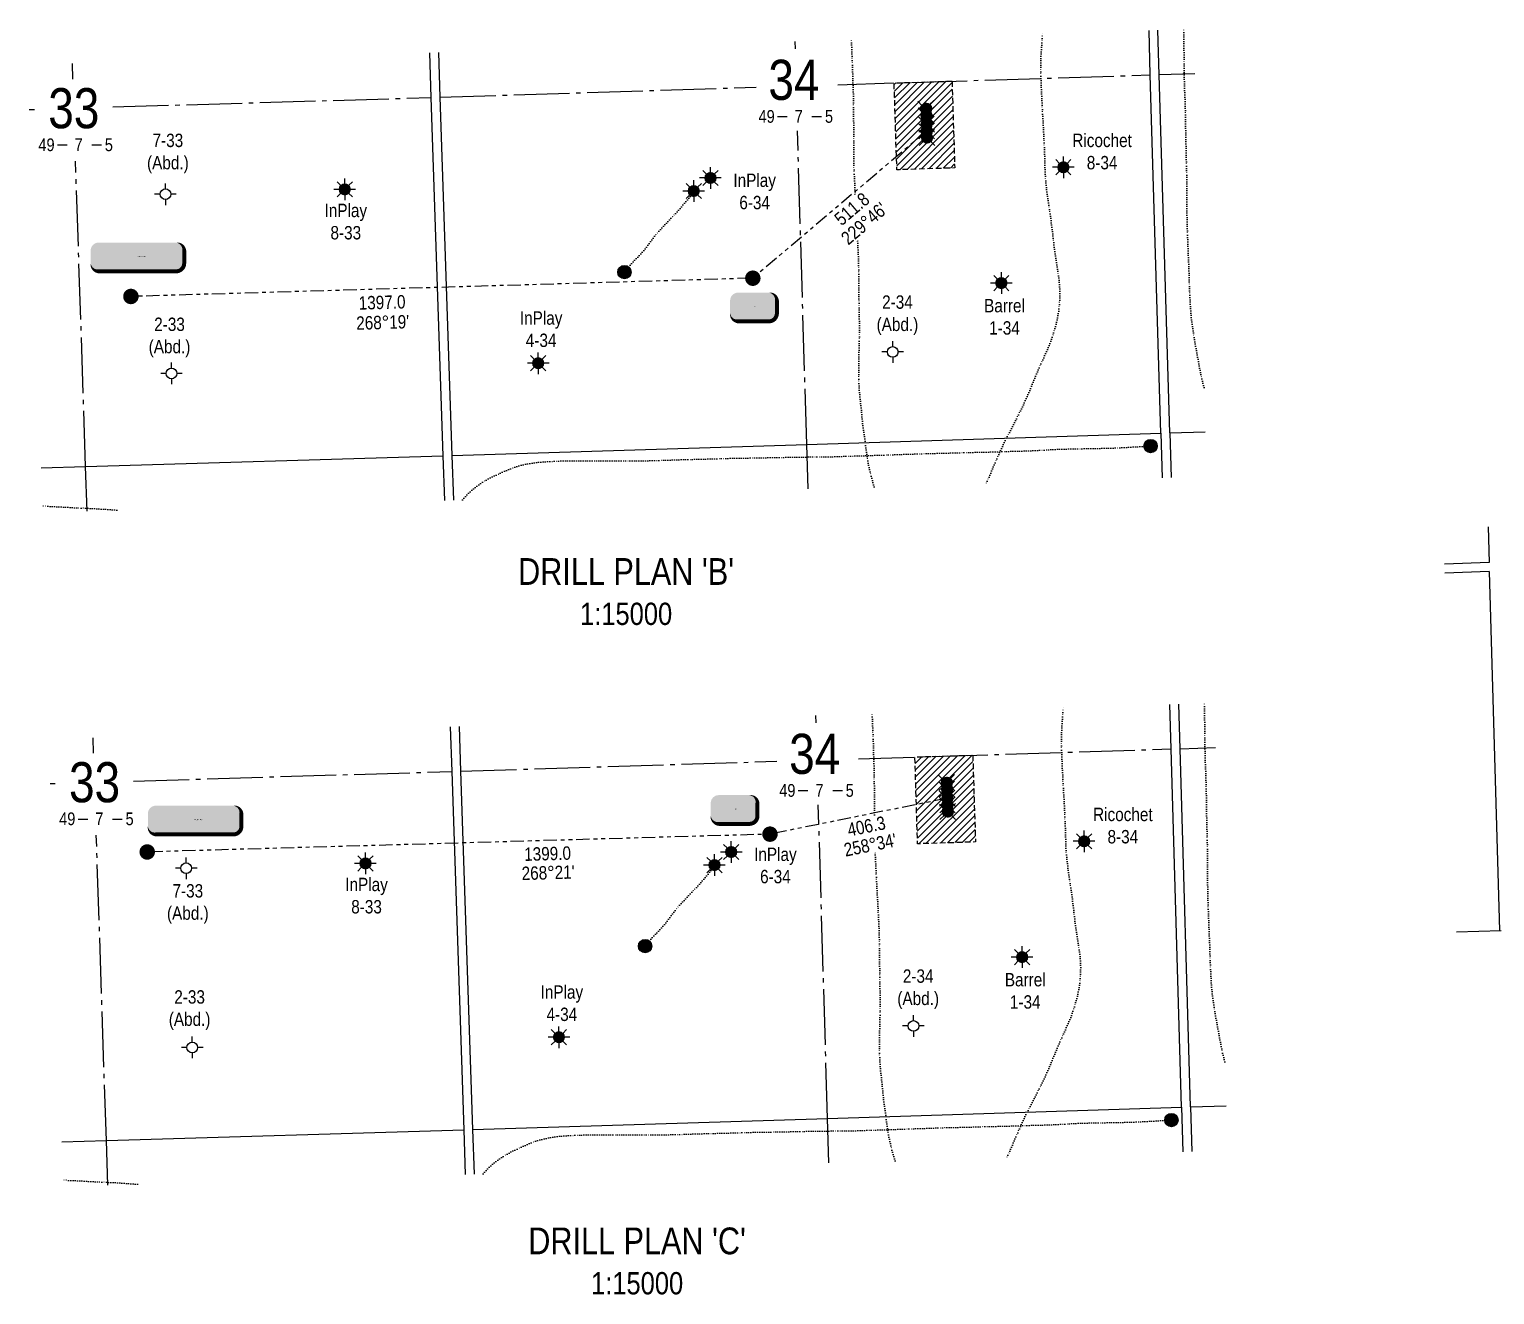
# Model space of a CAD drawing. Extents: x 628514 to 641832, y 5899000 to 5905480.
# Drawn here: x 635014 to 638303, y 5899029 to 5901869 of the extents above; entities that cross this region are included whole.
import ezdxf
from ezdxf.enums import TextEntityAlignment as Align

# ---------------------------------------------------------------- set-up
doc = ezdxf.new("R2018")
doc.units = 0
doc.header["$LTSCALE"] = 5
for name, pattern in [('foc-ACCESSROAD', [3.75, 2.5, -1.25]), ('foc-DOT', [1, 0.2, -0.8]), ('foc-DRILLPATH', [14.75, 6, -1.75, 1.75, -1.75, 1.75, -1.75]), ('foc-QUARTERLINE', [33, 25, -3, 2, -3])]:
    doc.linetypes.add(name, pattern=pattern)
for name, color, linetype in [('10', 1, 'Continuous'), ('9', 3, 'Continuous'), ('ABADATA-DRILL', 8, 'foc-DOT'), ('ABADATA-DRILL-T', 8, 'Continuous'), ('C-WS', 13, 'foc-ACCESSROAD'), ('CG-NOTES', 7, 'Continuous'), ('DETAIL-T', 7, 'Continuous'), ('L-BD', 7, 'Continuous'), ('L-MON', 1, 'Continuous'), ('L-SEC', 7, 'Continuous'), ('L-SECLBL', 7, 'Continuous'), ('L-SECQ', 8, 'foc-QUARTERLINE'), ('P-PDRILLPATH', 12, 'foc-DRILLPATH'), ('P-PROPOSED-EXISTING-H', 59, 'Continuous')]:
    doc.layers.add(name, color=color, linetype=linetype)
doc.layers.add('AS-GENERAL', color=48, linetype='Continuous', lineweight=18)
doc.styles.add('80CG', font='ARIALN.TTF', dxfattribs={"height": 10})
doc.styles.add('80L', font='ARIALN.TTF', dxfattribs={"height": 10})
doc.styles.add('SIMPLEX', font='ARIALN.TTF')
doc.styles.get("Standard").update_dxf_attribs({"font": 'ARIALN.TTF'})

# ---------------------------------------------------------------- blocks, each defined once
blk = doc.blocks.new('L-SECLBL')
at = {"layer": '9', "color": 7}
for p, q in [((-5.1, -27.8), (-12.3, -27.8)), ((20.7, -27.8), (13.5, -27.8))]:
    blk.add_line(p, q, dxfattribs=at)
at = {"layer": '10', "color": 2, "style": 'SIMPLEX'}
blk.add_attdef('SEC', text='', height=30, dxfattribs=at).set_placement((0, 0), align=Align.MIDDLE)
at = {"layer": '10', "color": 5, "style": '80L'}
blk.add_attdef('TWP', text='', height=9.5, dxfattribs=at).set_placement((-14.4, -27.4), align=Align.MIDDLE_RIGHT)
blk.add_attdef('RGE', text='', height=9.5, dxfattribs=at).set_placement((3.6, -27.4), align=Align.MIDDLE_CENTER)
blk.add_attdef('MER', text='', height=9.5, dxfattribs=at).set_placement((23.2, -27.4), align=Align.MIDDLE_LEFT)
blk = doc.blocks.new('BH-Existing')
at = {"layer": 'ABADATA-DRILL-T'}
h = blk.add_hatch(color=256, dxfattribs=at)
h.dxf.hatch_style = 1
edge = h.paths.add_edge_path()
edge.add_arc((0, 0), 0.5, 0, 360)
blk.add_circle((0, 0), 0.5, dxfattribs=at)
blk = doc.blocks.new('GABD')
for p, q in [((-0.81, 0), (-1.62, 0)), ((0, 0.81), (0, 1.62)), ((1.62, 0), (0.81, 0)), ((0, -0.81), (0, -1.62))]:
    blk.add_line(p, q)
blk.add_circle((0, 0), 0.8)
blk = doc.blocks.new('GAS')
h = blk.add_hatch(color=255)
h.dxf.hatch_style = 1
edge = h.paths.add_edge_path()
edge.add_arc((0, 0), 0.9, 0, 360)
for p, q in [((-0.81, 0), (-1.62, 0)), ((-0.57, 0.57), (-1.14, 1.14)), ((0, 0.81), (0, 1.62)), ((0.57, 0.57), (1.14, 1.14)), ((1.62, 0), (0.81, 0)), ((-0.57, -0.57), (-1.14, -1.14)), ((0, -0.81), (0, -1.62)), ((1.14, -1.14), (0.57, -0.57))]:
    blk.add_line(p, q)
blk.add_circle((0, 0), 0.8)
blk = doc.blocks.new('plbh')
at = {"layer": 'L-MON'}
h = blk.add_hatch(color=255, dxfattribs=at)
h.dxf.hatch_style = 1
edge = h.paths.add_edge_path()
edge.add_arc((0, 0), 1.16, 0, 360)
h = blk.add_hatch(color=256, dxfattribs=at)
h.dxf.hatch_style = 1
h.paths.add_polyline_path([(-0.96, 0, 1), (0.96, 0, 1)])
h.paths.add_polyline_path([(0.91, 0, -1), (-0.91, 0, -1)], flags=16)
h.paths.add_polyline_path([(0.45, 0, -1), (-0.45, 0, -1)], flags=0)
h = blk.add_hatch(color=256, dxfattribs=at)
h.dxf.hatch_style = 1
h.paths.add_polyline_path([(-0.45, 0, 1), (0.45, 0, 1)])
h.paths.add_polyline_path([(0.4, 0, -1), (-0.4, 0, -1)], flags=16)
at = {"layer": 'L-MON', "color": 240}
for radius in [0.96, 0.91, 0.45, 0.4]:
    blk.add_circle((0, 0), radius, dxfattribs=at)
blk = doc.blocks.new('WC')
at = {"layer": 'L-MON'}
h = blk.add_hatch(color=255, dxfattribs=at)
h.dxf.hatch_style = 1
edge = h.paths.add_edge_path()
edge.add_arc((0, 0), 0.9, 0, 360)
at = {"layer": 'L-MON', "color": 240, "flags": 128}
for points in [[(-0.62, 0.5), (-1.23, 1.12)], [(0.52, 0.61), (1.13, 1.21)], [(-1.18, -1.18), (-0.56, -0.57)], [(1.16, -1.18), (0.56, -0.57)]]:
    blk.add_lwpolyline(points, dxfattribs=at)
at = {"layer": 'L-MON', "color": 240}
for radius in [0.8, 0.373]:
    blk.add_circle((0, 0), radius, dxfattribs=at)
blk = doc.blocks.new('*U69')
h = blk.add_hatch(color=255)
edge = h.paths.add_edge_path()
edge.add_line((-11.5, -11.5), (11.5, -11.5))
edge.add_arc((11.5, -5.5), 6, 270, 360)
edge.add_line((17.5, -5.5), (17.5, 4))
edge.add_arc((11.5, 4), 6, 0, 90)
edge.add_line((11.5, 10), (-11.5, 10))
edge.add_arc((-11.5, 4), 6, 90, 180)
edge.add_line((-17.5, 4), (-17.5, -5.5))
edge.add_arc((-11.5, -5.5), 6, 180, 270)
at = {"color": 14, "flags": 128}
blk.add_lwpolyline([(-11.5, -11.5, 3, 3, 0), (11.5, -11.5, 3, 3, 0.414214), (17.5, -5.5, 3, 3, 0), (17.5, 4, 3, 0, 0.414214), (11.5, 10, 0, 0, 0), (-11.5, 10, 0, 0, 0.414214), (-17.5, 4, 0, 0, 0), (-17.5, -5.5, 0, 3, 0.414214)], format="xyseb", close=True, dxfattribs=at)
at = {"color": 14, "lineweight": 30, "flags": 104}
blk.add_attdef('ENTER_TEXT', text='', height=10, dxfattribs=at).set_placement((0, 0), align=Align.MIDDLE_CENTER)
blk = doc.blocks.new('*U70')
h = blk.add_hatch(color=255)
edge = h.paths.add_edge_path()
edge.add_line((-29, -11.5), (29, -11.5))
edge.add_arc((29, -5.5), 6, 270, 360)
edge.add_line((35, -5.5), (35, 4))
edge.add_arc((29, 4), 6, 0, 90)
edge.add_line((29, 10), (-29, 10))
edge.add_arc((-29, 4), 6, 90, 180)
edge.add_line((-35, 4), (-35, -5.5))
edge.add_arc((-29, -5.5), 6, 180, 270)
at = {"color": 14, "flags": 128}
blk.add_lwpolyline([(-29, -11.5, 3, 3, 0), (29, -11.5, 3, 3, 0.414214), (35, -5.5, 3, 3, 0), (35, 4, 3, 0, 0.414214), (29, 10, 0, 0, 0), (-29, 10, 0, 0, 0.414214), (-35, 4, 0, 0, 0), (-35, -5.5, 0, 3, 0.414214)], format="xyseb", close=True, dxfattribs=at)
at = {"color": 14, "lineweight": 30, "flags": 104}
blk.add_attdef('ENTER_TEXT', text='', height=10, dxfattribs=at).set_placement((0, 0), align=Align.MIDDLE_CENTER)

msp = doc.modelspace()

# ---------------------------------------------------------------- hatches: boundary and pattern name
at = {"layer": 'P-PROPOSED-EXISTING-H', "true_color": 0xffeebd}
h = msp.add_hatch(dxfattribs=at)
h.set_pattern_fill('ANSI31', color=254, scale=3.498987, style=0)
h.set_pattern_definition([(45, (-21928.25, 2083.082), (-7.855450002, 7.855450002), [])])
h.paths.add_polyline_path([(637084.729, 5901752.799), (637090.828, 5901557.951), (636960.93, 5901553.884), (636954.83, 5901748.732)])
h = msp.add_hatch(dxfattribs=at)
h.set_pattern_fill('ANSI31', color=254, scale=3.498987, style=0)
h.set_pattern_definition([(45, (-21862.576, 4380.093), (-7.855450002, 7.855450002), [])])
h.paths.add_polyline_path([(637131.297, 5900240.085), (637137.397, 5900045.237), (637007.498, 5900041.17), (637001.399, 5900236.018)])

# ---------------------------------------------------------------- linework, layer by layer
at = {"layer": 'ABADATA-DRILL', "flags": 128}
for points in [[(637161.901, 5900850.291), (637162.27, 5900851.209), (637165.821, 5900859.535), (637169.452, 5900867.873), (637172.941, 5900876.277), (637176.429, 5900884.681), (637180.211, 5900893.344), (637183.912, 5900901.665), (637187.791, 5900910.4), (637191.423, 5900918.729), (637195.093, 5900927.068), (637198.866, 5900935.34), (637202.762, 5900943.486), (637206.863, 5900951.498), (637211.264, 5900959.819), (637215.397, 5900967.751), (637219.571, 5900976.005), (637223.622, 5900983.965), (637227.844, 5900992.301), (637231.856, 5901000.25), (637236.134, 5901008.677), (637240.16, 5901016.867), (637244.34, 5901025.571), (637248.25, 5901033.937), (637252.089, 5901042.352), (637255.845, 5901050.854), (637257.83, 5901055.563), (637264.682, 5901072.198), (637267.983, 5901080.196), (637271.555, 5901088.833), (637275.218, 5901097.422), (637278.981, 5901106.055), (637282.695, 5901114.625), (637286.48, 5901123.148), (637290.334, 5901131.733), (637294.209, 5901140.268), (637298.034, 5901148.802), (637301.758, 5901157.394), (637305.319, 5901166.06), (637308.577, 5901174.848), (637311.562, 5901183.718), (637314.355, 5901192.672), (637316.927, 5901201.65), (637319.229, 5901210.6), (637321.355, 5901220.126), (637322.994, 5901228.836), (637324.397, 5901238.101), (637325.483, 5901247.256), (637326.326, 5901256.534), (637326.864, 5901265.603), (637327.024, 5901274.982), (637326.773, 5901284.359), (637326.183, 5901293.705), (637325.323, 5901303.035), (637324.214, 5901312.336), (637322.986, 5901321.615), (637321.637, 5901330.89), (637320.131, 5901340.09), (637318.564, 5901349.329), (637317.086, 5901358.58), (637315.747, 5901367.855), (637314.549, 5901377.154), (637313.489, 5901386.468), (637312.46, 5901395.772), (637311.422, 5901405.046), (637310.363, 5901414.359), (637309.182, 5901423.699), (637307.934, 5901432.977), (637306.715, 5901442.265), (637305.507, 5901451.554), (637304.208, 5901460.841), (637302.82, 5901470.095), (637301.373, 5901479.347), (637299.945, 5901488.589), (637298.651, 5901497.736), (637297.47, 5901507.105), (637296.389, 5901516.468), (637295.409, 5901525.784), (637294.636, 5901534.885), (637294.009, 5901544.121), (637293.589, 5901553.473), (637293.4, 5901560.73), (637293.369, 5901562.83), (637293.159, 5901572.518), (637292.869, 5901581.854), (637292.519, 5901591.218), (637292.148, 5901600.581), (637291.741, 5901609.843), (637291.351, 5901619.196), (637290.93, 5901628.567), (637290.45, 5901637.927), (637289.93, 5901647.616), (637289.433, 5901656.846), (637288.889, 5901666.334), (637288.379, 5901675.683), (637287.838, 5901685.042), (637287.29, 5901694.67), (637286.84, 5901704.011), (637286.39, 5901713.352), (637285.861, 5901723), (637285.392, 5901732.311), (637285.013, 5901741.644), (637284.703, 5901750.979), (637284.373, 5901760.333), (637284.064, 5901769.658), (637283.867, 5901779.246), (637283.85, 5901788.84), (637284.051, 5901798.159), (637284.361, 5901807.492), (637284.842, 5901816.82), (637285.473, 5901826.142), (637286.114, 5901835.495), (637286.755, 5901844.817), (637287.447, 5901854.111), (637287.841, 5901859.214)], [(637650.431, 5901064.932), (637648.812, 5901071.111), (637644.369, 5901089.72), (637640.543, 5901108.446), (637637.236, 5901127.208), (637633.875, 5901145.768), (637630.287, 5901164.562), (637627.145, 5901183.168), (637624.437, 5901201.968), (637622.058, 5901220.827), (637620.321, 5901239.624), (637619.232, 5901258.81), (637618.343, 5901278.043), (637617.544, 5901297.247), (637617.023, 5901316.551), (637616.36, 5901335.569), (637615.381, 5901354.779), (637614.614, 5901373.905), (637613.911, 5901393.613), (637613.123, 5901412.438), (637612.602, 5901431.741), (637612.16, 5901451.076), (637611.847, 5901470.425), (637611.803, 5901489.822), (637611.863, 5901509.092), (637611.801, 5901528.428), (637611.489, 5901547.757), (637610.977, 5901567.061), (637610.461, 5901586.194), (637610.034, 5901605.349), (637609.562, 5901624.684), (637609.23, 5901644.002), (637609.069, 5901663.286), (637608.718, 5901682.574), (637608.137, 5901701.855), (637607.402, 5901720.962), (637606.653, 5901740.178), (637606.172, 5901759.442), (637605.876, 5901778.582), (637605.719, 5901797.725), (637605.512, 5901816.897), (637605.224, 5901836.087), (637605.163, 5901855.373), (637605.173, 5901869.114)], [(636910.275, 5900842.36), (636908.35, 5900848.337), (636906.079, 5900855.985), (636903.957, 5900863.977), (636902.038, 5900871.884), (636900.059, 5900880.121), (636898.143, 5900888.289), (636896.321, 5900896.98), (636894.748, 5900905.718), (636893.412, 5900914.223), (636892.263, 5900922.844), (636891.19, 5900931.576), (636890.034, 5900940.777), (636888.838, 5900949.626), (636887.468, 5900958.96), (636886.045, 5900968.413), (636884.8, 5900977.561), (636883.767, 5900987.015), (636882.969, 5900996.276), (636881.925, 5901007.84), (636880.067, 5901025.744), (636879.215, 5901033.433), (636878.138, 5901042.996), (636877.209, 5901052.293), (636876.48, 5901061.616), (636875.95, 5901070.944), (636875.62, 5901080.299), (636875.44, 5901089.657), (636875.383, 5901099.27), (636875.433, 5901108.955), (636875.529, 5901118.442), (636875.619, 5901127.789), (636875.776, 5901137.617), (636875.996, 5901147.307), (636876.269, 5901156.549), (636876.549, 5901165.911), (636876.844, 5901175.114), (636877.065, 5901184.414), (636877.075, 5901193.778), (636876.974, 5901203.149), (636876.834, 5901212.519), (636876.643, 5901221.887), (636876.433, 5901231.255), (636876.262, 5901240.624), (636876.132, 5901249.994), (636876.021, 5901259.365), (636875.891, 5901268.725), (636875.771, 5901278.075), (636875.67, 5901287.446), (636875.61, 5901296.819), (636875.589, 5901306.182), (636875.558, 5901315.565), (636875.478, 5901324.947), (636875.297, 5901334.305), (636875.037, 5901343.672), (636874.736, 5901353.047), (636874.365, 5901362.42), (636873.975, 5901371.773), (636873.526, 5901381.094), (636873.095, 5901390.465), (636872.618, 5901399.715), (636872.066, 5901409.123), (636871.576, 5901418.473), (636871.116, 5901427.823), (636870.625, 5901437.183), (636870.076, 5901446.841), (636869.556, 5901456.2), (636869.086, 5901465.541), (636868.646, 5901474.892), (636868.236, 5901484.254), (636867.795, 5901493.625), (636867.295, 5901502.975), (636866.784, 5901512.334), (636866.354, 5901521.705), (636865.943, 5901531.067), (636865.467, 5901540.297), (636864.964, 5901549.727), (636864.612, 5901559.151), (636864.511, 5901568.531), (636864.476, 5901577.714), (636864.387, 5901587.046), (636864.306, 5901596.417), (636864.228, 5901605.699), (636864.137, 5901615.07), (636864.057, 5901624.432), (636864.026, 5901633.815), (636864.016, 5901643.188), (636863.999, 5901652.432), (636863.99, 5901661.745), (636863.93, 5901671.448), (636863.84, 5901680.789), (636863.776, 5901687.17), (636863.75, 5901690.16), (636863.669, 5901699.542), (636863.626, 5901708.644), (636863.516, 5901718.005), (636863.218, 5901727.61), (636862.877, 5901736.985), (636862.514, 5901746.798), (636862.195, 5901756.113), (636861.937, 5901765.719), (636861.693, 5901775.566), (636861.399, 5901785.402), (636861.039, 5901794.746), (636860.65, 5901804.408), (636860.22, 5901813.75), (636859.802, 5901823.042), (636859.431, 5901832.415), (636858.978, 5901842.216), (636858.792, 5901845.829)], [(636505.235, 5901506.323), (636505.235, 5901506.323), (636505.225, 5901506.323), (636505.165, 5901506.301), (636504.988, 5901506.186), (636504.882, 5901506.063), (636504.539, 5901505.463), (636504.005, 5901504.547), (636503.224, 5901503.184), (636502.205, 5901501.394), (636500.916, 5901499.246), (636499.276, 5901496.798), (636497.255, 5901494.019), (636494.892, 5901490.979), (636492.144, 5901487.729), (636489.101, 5901484.3), (636486, 5901480.819), (636482.851, 5901477.257), (636479.628, 5901473.493), (636476.368, 5901469.618), (636473.068, 5901465.771), (636469.723, 5901462.064), (636466.513, 5901458.54), (636463.498, 5901455.192), (636460.451, 5901451.923), (636457.234, 5901448.629), (636453.958, 5901445.333), (636450.772, 5901442.01), (636447.606, 5901438.688), (636444.432, 5901435.305), (636441.318, 5901431.934), (636438.243, 5901428.574), (636435.11, 5901425.153), (636432.007, 5901421.742), (636428.953, 5901418.373), (636425.907, 5901415.054), (636422.893, 5901411.686), (636419.932, 5901408.199), (636417.012, 5901404.674), (636414.182, 5901401.141), (636411.523, 5901397.593), (636408.709, 5901393.89), (636405.729, 5901390.023), (636403.077, 5901386.235), (636400.416, 5901382.377), (636397.479, 5901378.421), (636394.321, 5901374.488), (636390.951, 5901370.61), (636387.399, 5901366.796), (636383.913, 5901363.154), (636380.699, 5901359.751), (636377.71, 5901356.533), (636374.642, 5901353.294), (636371.525, 5901350.013), (636366.954, 5901345.119), (636359.753, 5901337.079), (636357.942, 5901334.976), (636351.178, 5901326.678), (636349.345, 5901324.324)], [(635985.728, 5900813.222), (635989.788, 5900818.033), (635995.407, 5900824.097), (636001.333, 5900829.889), (636007.626, 5900835.452), (636014.176, 5900840.801), (636020.963, 5900845.898), (636027.998, 5900850.692), (636035.282, 5900855.192), (636042.843, 5900859.441), (636050.522, 5900863.452), (636058.426, 5900867.26), (636066.393, 5900870.96), (636074.342, 5900874.61), (636082.352, 5900878.211), (636090.703, 5900881.761), (636099.046, 5900884.932), (636107.569, 5900887.757), (636116.27, 5900890.277), (636125.44, 5900892.511), (636134.719, 5900894.398), (636143.859, 5900895.93), (636153.068, 5900897.145), (636170.431, 5900898.683), (636177.904, 5900899.047), (636187.217, 5900899.414), (636196.808, 5900899.889), (636206.5, 5900900.287), (636215.828, 5900900.485), (636225.149, 5900900.592), (636234.75, 5900900.707), (636244.35, 5900900.822), (636253.692, 5900900.91), (636263.405, 5900900.918), (636272.77, 5900900.897), (636282.145, 5900900.865), (636291.51, 5900900.823), (636300.866, 5900900.752), (636310.233, 5900900.63), (636319.59, 5900900.508), (636328.685, 5900900.469), (636338.057, 5900900.547), (636347.569, 5900900.61), (636356.892, 5900900.647), (636366.264, 5900900.686), (636375.638, 5900900.694), (636385.02, 5900900.743), (636394.331, 5900900.86), (636403.699, 5900901.049), (636413.077, 5900901.267), (636422.454, 5900901.506), (636431.829, 5900901.815), (636441.073, 5900902.16), (636450.318, 5900902.475), (636459.683, 5900902.774), (636469.058, 5900903.082), (636478.433, 5900903.371), (636487.811, 5900903.6), (636497.068, 5900903.815), (636506.435, 5900904.064), (636515.793, 5900904.282), (636525.17, 5900904.511), (636534.397, 5900904.735), (636543.784, 5900904.994), (636553.12, 5900905.272), (636562.495, 5900905.561), (636571.86, 5900905.869), (636581.236, 5900906.168), (636590.603, 5900906.407), (636599.961, 5900906.585), (636609.061, 5900906.736), (636618.33, 5900906.901), (636627.76, 5900907.032), (636637.14, 5900907.161), (636646.469, 5900907.348), (636655.617, 5900907.54), (636664.856, 5900907.715), (636674.225, 5900907.874), (636683.494, 5900908.039), (636692.822, 5900908.227), (636702.191, 5900908.425), (636711.569, 5900908.614), (636720.948, 5900908.793), (636730.328, 5900908.912), (636739.7, 5900908.99), (636749.07, 5900909.109), (636758.43, 5900909.257), (636767.771, 5900909.355), (636777.143, 5900909.423), (636786.833, 5900909.551), (636796.164, 5900909.659), (636805.535, 5900909.757), (636814.915, 5900909.896), (636824.372, 5900910.127), (636833.746, 5900910.476), (636843.119, 5900910.855), (636852.504, 5900911.164), (636861.88, 5900911.433), (636871.247, 5900911.681), (636880.564, 5900911.918), (636890.268, 5900912.246), (636899.641, 5900912.645), (636909.005, 5900912.964), (636918.362, 5900913.222), (636927.727, 5900913.54), (636937.34, 5900913.906), (636947.054, 5900914.274), (636956.377, 5900914.632), (636965.722, 5900914.96), (636975.007, 5900915.256), (636984.362, 5900915.544), (636993.697, 5900915.862), (637003.05, 5900916.23), (637012.385, 5900916.558), (637022.071, 5900916.835), (637031.398, 5900917.073), (637041.056, 5900917.29), (637050.773, 5900917.538), (637060.119, 5900917.806), (637069.776, 5900918.043), (637079.164, 5900918.242), (637088.5, 5900918.5), (637097.846, 5900918.798), (637107.482, 5900919.074), (637116.82, 5900919.281), (637126.467, 5900919.498), (637135.794, 5900919.745), (637145.512, 5900919.944), (637154.871, 5900920.132), (637164.237, 5900920.391), (637173.573, 5900920.688), (637182.988, 5900920.998), (637192.333, 5900921.296), (637201.898, 5900921.61), (637211.243, 5900921.908), (637220.579, 5900922.186), (637229.957, 5900922.395), (637239.633, 5900922.662), (637249.238, 5900922.988), (637258.941, 5900923.356), (637268.253, 5900923.783), (637277.933, 5900924.251), (637287.284, 5900924.729), (637296.921, 5900925.305), (637304.83, 5900925.812), (637306.238, 5900925.902), (637315.538, 5900926.359), (637325.133, 5900926.684), (637334.458, 5900926.991), (637343.793, 5900927.289), (637353.161, 5900927.518), (637362.51, 5900927.675), (637371.82, 5900927.822), (637381.159, 5900927.98), (637390.749, 5900928.135), (637400.098, 5900928.303), (637409.446, 5900928.501), (637418.774, 5900928.708), (637428.471, 5900928.936), (637438.177, 5900929.205), (637447.533, 5900929.503), (637456.897, 5900929.841), (637466.227, 5900930.319), (637475.554, 5900930.886), (637485.273, 5900931.435), (637494.592, 5900931.942), (637503.931, 5900932.45), (637513.251, 5900932.957), (637530.621, 5900933.905)], [(635209.842, 5900790.026), (635200.455, 5900790.706), (635190.991, 5900791.395), (635181.538, 5900792.075), (635172.104, 5900792.764), (635162.662, 5900793.394), (635153.215, 5900793.854), (635143.754, 5900794.103), (635134.305, 5900794.302), (635124.859, 5900794.701), (635115.467, 5900795.332), (635106.055, 5900795.983), (635096.623, 5900796.593), (635087.154, 5900797.142), (635077.736, 5900797.622), (635068.279, 5900798.081), (635058.834, 5900798.481), (635049.401, 5900798.791), (635042.885, 5900799.009)], [(637208.47, 5899337.577), (637208.839, 5899338.495), (637212.39, 5899346.821), (637216.02, 5899355.159), (637219.509, 5899363.563), (637222.998, 5899371.968), (637226.779, 5899380.63), (637230.481, 5899388.951), (637234.36, 5899397.686), (637237.991, 5899406.015), (637241.662, 5899414.354), (637245.435, 5899422.626), (637249.331, 5899430.772), (637253.432, 5899438.784), (637257.833, 5899447.105), (637261.966, 5899455.037), (637266.139, 5899463.291), (637270.191, 5899471.251), (637274.412, 5899479.587), (637278.425, 5899487.536), (637282.703, 5899495.963), (637286.728, 5899504.153), (637290.909, 5899512.857), (637294.819, 5899521.223), (637298.657, 5899529.638), (637302.413, 5899538.14), (637304.398, 5899542.849), (637311.251, 5899559.484), (637314.551, 5899567.482), (637318.123, 5899576.119), (637321.787, 5899584.708), (637325.549, 5899593.341), (637329.264, 5899601.911), (637333.049, 5899610.434), (637336.903, 5899619.019), (637340.778, 5899627.555), (637344.603, 5899636.089), (637348.327, 5899644.68), (637351.888, 5899653.346), (637355.146, 5899662.134), (637358.131, 5899671.004), (637360.923, 5899679.958), (637363.495, 5899688.936), (637365.798, 5899697.886), (637367.924, 5899707.412), (637369.563, 5899716.123), (637370.966, 5899725.387), (637372.052, 5899734.542), (637372.895, 5899743.82), (637373.433, 5899752.89), (637373.592, 5899762.268), (637373.341, 5899771.645), (637372.751, 5899780.992), (637371.892, 5899790.321), (637370.783, 5899799.623), (637369.554, 5899808.901), (637368.206, 5899818.176), (637366.7, 5899827.376), (637365.132, 5899836.615), (637363.655, 5899845.866), (637362.316, 5899855.141), (637361.117, 5899864.44), (637360.058, 5899873.754), (637359.029, 5899883.058), (637357.991, 5899892.332), (637356.931, 5899901.645), (637355.751, 5899910.985), (637354.503, 5899920.263), (637353.284, 5899929.552), (637352.075, 5899938.84), (637350.777, 5899948.127), (637349.389, 5899957.381), (637347.941, 5899966.633), (637346.514, 5899975.875), (637345.219, 5899985.022), (637344.038, 5899994.392), (637342.957, 5900003.754), (637341.978, 5900013.07), (637341.205, 5900022.171), (637340.578, 5900031.407), (637340.158, 5900040.759), (637339.968, 5900048.016), (637339.938, 5900050.116), (637339.728, 5900059.804), (637339.438, 5900069.14), (637339.088, 5900078.504), (637338.717, 5900087.867), (637338.31, 5900097.129), (637337.919, 5900106.482), (637337.499, 5900115.853), (637337.018, 5900125.213), (637336.498, 5900134.902), (637336.002, 5900144.132), (637335.457, 5900153.62), (637334.947, 5900162.969), (637334.407, 5900172.328), (637333.859, 5900181.956), (637333.409, 5900191.297), (637332.959, 5900200.638), (637332.43, 5900210.286), (637331.961, 5900219.597), (637331.582, 5900228.93), (637331.272, 5900238.265), (637330.942, 5900247.619), (637330.632, 5900256.944), (637330.435, 5900266.532), (637330.418, 5900276.126), (637330.619, 5900285.445), (637330.93, 5900294.778), (637331.411, 5900304.106), (637332.042, 5900313.428), (637332.682, 5900322.781), (637333.324, 5900332.103), (637334.016, 5900341.397), (637334.41, 5900346.5)], [(637697, 5899552.218), (637695.38, 5899558.397), (637690.938, 5899577.006), (637687.112, 5899595.732), (637683.805, 5899614.494), (637680.444, 5899633.054), (637676.856, 5899651.848), (637673.714, 5899670.454), (637671.006, 5899689.254), (637668.627, 5899708.113), (637666.889, 5899726.91), (637665.801, 5899746.096), (637664.912, 5899765.329), (637664.113, 5899784.534), (637663.592, 5899803.837), (637662.928, 5899822.855), (637661.949, 5899842.065), (637661.183, 5899861.191), (637660.48, 5899880.899), (637659.692, 5899899.724), (637659.171, 5899919.027), (637658.728, 5899938.362), (637658.416, 5899957.711), (637658.372, 5899977.108), (637658.432, 5899996.378), (637658.37, 5900015.714), (637658.057, 5900035.043), (637657.546, 5900054.347), (637657.03, 5900073.48), (637656.603, 5900092.635), (637656.13, 5900111.97), (637655.798, 5900131.288), (637655.638, 5900150.572), (637655.287, 5900169.86), (637654.706, 5900189.141), (637653.97, 5900208.248), (637653.221, 5900227.464), (637652.741, 5900246.728), (637652.444, 5900265.868), (637652.288, 5900285.011), (637652.08, 5900304.183), (637651.792, 5900323.373), (637651.732, 5900342.66), (637651.742, 5900356.4)], [(636956.843, 5899329.646), (636954.919, 5899335.623), (636952.647, 5899343.271), (636950.526, 5899351.263), (636948.607, 5899359.171), (636946.628, 5899367.407), (636944.711, 5899375.575), (636942.89, 5899384.266), (636941.317, 5899393.004), (636939.981, 5899401.509), (636938.831, 5899410.13), (636937.759, 5899418.862), (636936.603, 5899428.063), (636935.407, 5899436.912), (636934.037, 5899446.246), (636932.613, 5899455.699), (636931.369, 5899464.847), (636930.335, 5899474.301), (636929.538, 5899483.562), (636928.493, 5899495.127), (636926.636, 5899513.03), (636925.783, 5899520.719), (636924.707, 5899530.282), (636923.778, 5899539.579), (636923.049, 5899548.902), (636922.519, 5899558.23), (636922.189, 5899567.585), (636922.009, 5899576.943), (636921.951, 5899586.556), (636922.002, 5899596.241), (636922.098, 5899605.728), (636922.188, 5899615.075), (636922.344, 5899624.903), (636922.565, 5899634.594), (636922.838, 5899643.835), (636923.118, 5899653.197), (636923.412, 5899662.4), (636923.634, 5899671.7), (636923.644, 5899681.064), (636923.543, 5899690.435), (636923.403, 5899699.805), (636923.212, 5899709.173), (636923.001, 5899718.541), (636922.831, 5899727.91), (636922.7, 5899737.28), (636922.59, 5899746.651), (636922.46, 5899756.011), (636922.34, 5899765.361), (636922.239, 5899774.733), (636922.178, 5899784.105), (636922.158, 5899793.468), (636922.127, 5899802.851), (636922.046, 5899812.233), (636921.866, 5899821.591), (636921.606, 5899830.958), (636921.305, 5899840.333), (636920.934, 5899849.706), (636920.544, 5899859.059), (636920.095, 5899868.38), (636919.664, 5899877.751), (636919.187, 5899887.001), (636918.635, 5899896.409), (636918.145, 5899905.759), (636917.685, 5899915.11), (636917.194, 5899924.469), (636916.645, 5899934.127), (636916.125, 5899943.486), (636915.655, 5899952.827), (636915.215, 5899962.178), (636914.804, 5899971.54), (636914.364, 5899980.911), (636913.863, 5899990.261), (636913.353, 5899999.62), (636912.922, 5900008.991), (636912.512, 5900018.353), (636912.035, 5900027.583), (636911.533, 5900037.013), (636911.181, 5900046.437), (636911.08, 5900055.818), (636911.045, 5900065), (636910.955, 5900074.332), (636910.875, 5900083.703), (636910.797, 5900092.985), (636910.706, 5900102.356), (636910.626, 5900111.718), (636910.595, 5900121.101), (636910.584, 5900130.474), (636910.568, 5900139.718), (636910.559, 5900149.031), (636910.499, 5900158.734), (636910.409, 5900168.075), (636910.345, 5900174.456), (636910.318, 5900177.446), (636910.237, 5900186.828), (636910.195, 5900195.93), (636910.084, 5900205.291), (636909.787, 5900214.896), (636909.446, 5900224.271), (636909.083, 5900234.084), (636908.764, 5900243.399), (636908.506, 5900253.005), (636908.262, 5900262.852), (636907.968, 5900272.688), (636907.608, 5900282.032), (636907.219, 5900291.694), (636906.789, 5900301.036), (636906.37, 5900310.328), (636906, 5900319.701), (636905.547, 5900329.502), (636905.361, 5900333.115)], [(636551.803, 5899993.609), (636551.803, 5899993.609), (636551.793, 5899993.609), (636551.734, 5899993.587), (636551.557, 5899993.472), (636551.451, 5899993.349), (636551.108, 5899992.749), (636550.574, 5899991.833), (636549.793, 5899990.47), (636548.774, 5899988.68), (636547.485, 5899986.532), (636545.845, 5899984.084), (636543.824, 5899981.305), (636541.46, 5899978.265), (636538.713, 5899975.015), (636535.67, 5899971.586), (636532.569, 5899968.106), (636529.42, 5899964.543), (636526.197, 5899960.779), (636522.937, 5899956.904), (636519.636, 5899953.057), (636516.292, 5899949.35), (636513.082, 5899945.826), (636510.067, 5899942.478), (636507.02, 5899939.209), (636503.803, 5899935.915), (636500.526, 5899932.619), (636497.341, 5899929.296), (636494.175, 5899925.974), (636491.001, 5899922.591), (636487.887, 5899919.22), (636484.812, 5899915.86), (636481.679, 5899912.439), (636478.576, 5899909.028), (636475.522, 5899905.659), (636472.476, 5899902.34), (636469.461, 5899898.972), (636466.5, 5899895.485), (636463.581, 5899891.96), (636460.751, 5899888.427), (636458.092, 5899884.879), (636455.277, 5899881.176), (636452.297, 5899877.309), (636449.645, 5899873.521), (636446.985, 5899869.663), (636444.048, 5899865.707), (636440.89, 5899861.774), (636437.52, 5899857.896), (636433.968, 5899854.082), (636430.481, 5899850.44), (636427.268, 5899847.037), (636424.279, 5899843.819), (636421.211, 5899840.58), (636418.094, 5899837.299), (636413.523, 5899832.405), (636406.321, 5899824.365), (636404.511, 5899822.262), (636397.747, 5899813.964), (636395.914, 5899811.61)], [(636032.297, 5899300.508), (636036.357, 5899305.319), (636041.976, 5899311.383), (636047.902, 5899317.175), (636054.195, 5899322.738), (636060.745, 5899328.088), (636067.531, 5899333.184), (636074.567, 5899337.978), (636081.851, 5899342.478), (636089.412, 5899346.727), (636097.09, 5899350.738), (636104.995, 5899354.546), (636112.962, 5899358.246), (636120.91, 5899361.896), (636128.92, 5899365.497), (636137.272, 5899369.047), (636145.615, 5899372.218), (636154.137, 5899375.043), (636162.839, 5899377.564), (636172.008, 5899379.797), (636181.288, 5899381.684), (636190.428, 5899383.216), (636199.637, 5899384.431), (636217, 5899385.969), (636224.473, 5899386.333), (636233.786, 5899386.7), (636243.376, 5899387.175), (636253.069, 5899387.573), (636262.397, 5899387.771), (636271.718, 5899387.878), (636281.318, 5899387.993), (636290.919, 5899388.108), (636300.26, 5899388.196), (636309.974, 5899388.204), (636319.339, 5899388.183), (636328.713, 5899388.151), (636338.078, 5899388.11), (636347.434, 5899388.038), (636356.802, 5899387.916), (636366.159, 5899387.794), (636375.254, 5899387.755), (636384.625, 5899387.833), (636394.138, 5899387.896), (636403.46, 5899387.933), (636412.833, 5899387.972), (636422.207, 5899387.98), (636431.589, 5899388.029), (636440.9, 5899388.146), (636450.268, 5899388.335), (636459.646, 5899388.553), (636469.023, 5899388.792), (636478.398, 5899389.101), (636487.642, 5899389.446), (636496.886, 5899389.761), (636506.252, 5899390.06), (636515.627, 5899390.368), (636525.002, 5899390.657), (636534.379, 5899390.886), (636543.637, 5899391.101), (636553.004, 5899391.35), (636562.361, 5899391.568), (636571.739, 5899391.797), (636580.966, 5899392.021), (636590.353, 5899392.28), (636599.688, 5899392.558), (636609.064, 5899392.847), (636618.429, 5899393.155), (636627.804, 5899393.454), (636637.171, 5899393.693), (636646.53, 5899393.871), (636655.629, 5899394.022), (636664.898, 5899394.187), (636674.329, 5899394.318), (636683.709, 5899394.447), (636693.037, 5899394.634), (636702.185, 5899394.826), (636711.424, 5899395.001), (636720.794, 5899395.16), (636730.063, 5899395.325), (636739.391, 5899395.513), (636748.759, 5899395.711), (636758.138, 5899395.9), (636767.516, 5899396.079), (636776.897, 5899396.198), (636786.268, 5899396.276), (636795.639, 5899396.395), (636804.999, 5899396.543), (636814.34, 5899396.641), (636823.711, 5899396.71), (636833.402, 5899396.837), (636842.733, 5899396.945), (636852.104, 5899397.043), (636861.483, 5899397.182), (636870.941, 5899397.413), (636880.314, 5899397.762), (636889.688, 5899398.141), (636899.072, 5899398.45), (636908.449, 5899398.719), (636917.815, 5899398.967), (636927.132, 5899399.204), (636936.837, 5899399.532), (636946.209, 5899399.931), (636955.574, 5899400.25), (636964.931, 5899400.508), (636974.295, 5899400.826), (636983.909, 5899401.192), (636993.622, 5899401.561), (637002.946, 5899401.918), (637012.29, 5899402.246), (637021.576, 5899402.542), (637030.931, 5899402.83), (637040.266, 5899403.148), (637049.619, 5899403.516), (637058.954, 5899403.844), (637068.64, 5899404.121), (637077.967, 5899404.359), (637087.624, 5899404.576), (637097.341, 5899404.824), (637106.687, 5899405.092), (637116.345, 5899405.329), (637125.733, 5899405.528), (637135.069, 5899405.786), (637144.414, 5899406.084), (637154.051, 5899406.36), (637163.388, 5899406.568), (637173.036, 5899406.784), (637182.363, 5899407.031), (637192.081, 5899407.23), (637201.44, 5899407.418), (637210.806, 5899407.677), (637220.141, 5899407.974), (637229.556, 5899408.284), (637238.902, 5899408.582), (637248.467, 5899408.896), (637257.812, 5899409.194), (637267.148, 5899409.472), (637276.526, 5899409.681), (637286.202, 5899409.948), (637295.807, 5899410.274), (637305.51, 5899410.642), (637314.822, 5899411.069), (637324.502, 5899411.537), (637333.852, 5899412.015), (637343.49, 5899412.591), (637351.398, 5899413.098), (637352.806, 5899413.188), (637362.107, 5899413.645), (637371.702, 5899413.97), (637381.027, 5899414.277), (637390.362, 5899414.575), (637399.729, 5899414.804), (637409.079, 5899414.962), (637418.388, 5899415.108), (637427.728, 5899415.266), (637437.317, 5899415.421), (637446.666, 5899415.589), (637456.014, 5899415.787), (637465.342, 5899415.994), (637475.04, 5899416.222), (637484.746, 5899416.491), (637494.101, 5899416.789), (637503.465, 5899417.127), (637512.796, 5899417.605), (637522.123, 5899418.172), (637531.841, 5899418.721), (637541.161, 5899419.228), (637550.5, 5899419.736), (637559.819, 5899420.243), (637577.189, 5899421.192)], [(635256.411, 5899277.312), (635247.024, 5899277.992), (635237.56, 5899278.681), (635228.107, 5899279.361), (635218.673, 5899280.051), (635209.231, 5899280.68), (635199.784, 5899281.14), (635190.323, 5899281.389), (635180.873, 5899281.588), (635171.428, 5899281.987), (635162.036, 5899282.618), (635152.624, 5899283.269), (635143.192, 5899283.879), (635133.723, 5899284.428), (635124.305, 5899284.908), (635114.848, 5899285.367), (635105.403, 5899285.767), (635095.97, 5899286.077), (635089.454, 5899286.295)]]:
    msp.add_lwpolyline(points, dxfattribs=at)
at = {"layer": 'AS-GENERAL', "flags": 128}
for points in [[(637335.565, 5901557.691), (637336.277, 5901558.734), (637334.564, 5901559.84), (637333.865, 5901558.738)], [(637382.133, 5900044.977), (637382.845, 5900046.02), (637381.132, 5900047.126), (637380.433, 5900046.024)]]:
    msp.add_lwpolyline(points, close=True, dxfattribs=at)
at = {"layer": 'C-WS', "flags": 128}
for points in [[(637084.729, 5901752.799), (637090.828, 5901557.951), (636960.93, 5901553.884), (636954.83, 5901748.732)], [(637131.297, 5900240.085), (637137.397, 5900045.237), (637007.498, 5900041.17), (637001.399, 5900236.018)]]:
    msp.add_lwpolyline(points, close=True, dxfattribs=at)
at = {"layer": 'L-SEC'}
for p, q in [((635915.884, 5901716.278), (635912.542, 5901816.309)), ((635935.984, 5901716.952), (635932.634, 5901816.935)), ((637553.333, 5900962.7), (637529.903, 5901766.735)), ((637573.415, 5900963.329), (637550.008, 5901767.321)), ((636758.76, 5900937.6), (637553.407, 5900962.65)), ((635962.857, 5900912.51), (636758.76, 5900937.6)), ((638287.983, 5900752.681), (638290.235, 5900672.146)), ((638290.235, 5900672.146), (638190.331, 5900669.004)), ((638290.867, 5900652.042), (638190.976, 5900648.9)), ((638290.867, 5900652.042), (638313.388, 5899846.625)), ((635962.452, 5900203.564), (635959.111, 5900303.595)), ((635982.552, 5900204.238), (635979.203, 5900304.221)), ((637599.902, 5899449.986), (637576.471, 5900254.021)), ((637619.984, 5899450.615), (637596.577, 5900254.607)), ((636805.328, 5899424.886), (637599.976, 5899449.936)), ((636009.426, 5899399.796), (636805.328, 5899424.886))]:
    msp.add_line(p, q, dxfattribs=at)
at = {"layer": 'L-SEC', "flags": 128}
for points in [[(637529.903, 5901766.735), (637526.995, 5901866.621)], [(637550.008, 5901767.321), (637547.1, 5901867.207)], [(635942.756, 5900911.888), (635915.884, 5901716.278)], [(635962.857, 5900912.51), (635935.984, 5901716.95)], [(637553.333, 5900962.7), (637556.246, 5900862.719)], [(637573.415, 5900963.329), (637653.328, 5900965.833)], [(637573.415, 5900963.329), (637576.326, 5900863.352)], [(635139.978, 5900887.961), (635942.756, 5900911.888)], [(635946.094, 5900811.973), (635942.756, 5900911.888)], [(635966.195, 5900812.606), (635962.856, 5900912.56)], [(635040.05, 5900884.982), (635139.978, 5900887.961)], [(637576.471, 5900254.021), (637573.564, 5900353.907)], [(637596.577, 5900254.607), (637593.669, 5900354.493)], [(635989.324, 5899399.174), (635962.452, 5900203.564)], [(636009.426, 5899399.796), (635982.552, 5900204.236)], [(637599.902, 5899449.986), (637602.815, 5899350.005)], [(637619.984, 5899450.615), (637699.897, 5899453.119)], [(637619.984, 5899450.615), (637622.894, 5899350.638)], [(635186.546, 5899375.247), (635989.324, 5899399.174)], [(635992.662, 5899299.259), (635989.324, 5899399.174)], [(636012.764, 5899299.892), (636009.424, 5899399.846)], [(635086.619, 5899372.269), (635186.546, 5899375.247)]]:
    msp.add_lwpolyline(points, dxfattribs=at)
at = {"layer": 'L-SECLBL', "flags": 128}
msp.add_lwpolyline([(637536.488, 5901540.528), (637535.757, 5901565.66)], dxfattribs=at)
at = {"layer": 'L-SECQ'}
for p, q in [((636732.105, 5901841.877), (636732.588, 5901825.182)), ((636778.674, 5900329.163), (636779.157, 5900312.468))]:
    msp.add_line(p, q, dxfattribs=at)
at = {"layer": 'L-SECQ', "flags": 128}
for points in [[(635111.306, 5901757.564), (635110.168, 5901792.082)], [(636828.532, 5901744.778), (637529.903, 5901766.735)], [(637550.004, 5901767.364), (637629.825, 5901769.863)], [(635201.19, 5901694.801), (635915.884, 5901716.278)], [(635935.985, 5901716.905), (636645.151, 5901739.035)], [(635013.536, 5901689.162), (635024.879, 5901689.503)], [(636758.76, 5900937.6), (636737.979, 5901640.99)], [(635139.978, 5900887.961), (635117.38, 5901573.359)], [(636761.712, 5900837.678), (636758.76, 5900937.6)], [(635143.272, 5900788.041), (635139.978, 5900887.961)], [(635157.875, 5900244.85), (635156.737, 5900279.368)], [(636875.1, 5900232.064), (637576.471, 5900254.021)], [(637596.573, 5900254.651), (637676.394, 5900257.149)], [(635247.759, 5900182.087), (635962.452, 5900203.564)], [(635982.554, 5900204.192), (636691.719, 5900226.321)], [(635060.105, 5900176.448), (635071.448, 5900176.789)], [(636805.328, 5899424.886), (636784.548, 5900128.276)], [(635186.546, 5899375.247), (635163.948, 5900060.645)], [(638217.216, 5899843.735), (638317.143, 5899846.738)], [(636808.28, 5899324.964), (636805.328, 5899424.886)], [(635189.841, 5899275.327), (635186.546, 5899375.247)]]:
    msp.add_lwpolyline(points, dxfattribs=at)
at = {"layer": 'P-PDRILLPATH', "flags": 128}
for points in [[(637028.222, 5901641.013), (636637.616, 5901310.542), (635241.616, 5901269.542)], [(637074.332, 5900143.28), (636676.184, 5900062.828), (635278.184, 5900022.828)]]:
    msp.add_lwpolyline(points, dxfattribs=at)

# ---------------------------------------------------------------- block references
at = {"layer": 'ABADATA-DRILL-T'}
for name, p, xscale, yscale, zscale in [('GAS', (636542.501, 5901535.448), 14.99565885000021, 14.99565885000021, 14.99565885000021), ('GAS', (637334.715, 5901559.472), 14.99565885000021, 14.99565885000021, 14.99565885000021), ('GABD', (635319.131, 5901499.056), 14.99565885000021, 14.99565885000021, 14.99565885000021), ('GAS', (635721.552, 5901509.885), 14.99565885000021, 14.99565885000021, 14.99565885000021), ('GAS', (636504.988, 5901506.186), 14.99565885000021, 14.99565885000021, 14.99565885000021), ('BH-Existing', (636349.367, 5901324.294), 29.99131770000041, 29.99131770000041, 29.99131770000041), ('GAS', (637195.468, 5901299.611), 14.99565885000021, 14.99565885000021, 14.99565885000021), ('GABD', (636951.633, 5901145.058), 14.99565885000021, 14.99565885000021, 14.99565885000021), ('GAS', (636155.834, 5901119.804), 14.99565885000021, 14.99565885000021, 14.99565885000021), ('BH-Existing', (637530.621, 5900933.905), 29.99131770000041, 29.99131770000041, 29.99131770000041), ('GAS', (636589.07, 5900022.734), 14.99565885000021, 14.99565885000021, 14.99565885000021), ('GAS', (637381.284, 5900046.758), 14.99565885000021, 14.99565885000021, 14.99565885000021), ('GABD', (635365.7, 5899986.342), 14.99565885000021, 14.99565885000021, 14.99565885000021), ('GAS', (635768.121, 5899997.171), 14.99565885000021, 14.99565885000021, 14.99565885000021), ('GAS', (636551.557, 5899993.472), 14.99565885000021, 14.99565885000021, 14.99565885000021), ('BH-Existing', (636395.936, 5899811.58), 29.99131770000043, 29.99131770000043, 29.99131770000043), ('GAS', (637242.036, 5899786.898), 14.99565885000021, 14.99565885000021, 14.99565885000021), ('GABD', (636998.202, 5899632.344), 14.99565885000021, 14.99565885000021, 14.99565885000021), ('GAS', (636202.403, 5899607.09), 14.99565885000021, 14.99565885000021, 14.99565885000021), ('BH-Existing', (637577.189, 5899421.192), 29.99131770000043, 29.99131770000043, 29.99131770000043)]:
    msp.add_blockref(name, p, dxfattribs=dict(at, xscale=xscale, yscale=yscale, zscale=zscale))
at = {"layer": 'ABADATA-DRILL-T', "color": 2}
for p, xscale, yscale, zscale in [((635332.741, 5901096.809), 14.99565885000007, 14.99565885000007, 14.99565885000007), ((635379.31, 5899584.096), 14.99565885000008, 14.99565885000008, 14.99565885000008)]:
    msp.add_blockref('GABD', p, dxfattribs=dict(at, xscale=xscale, yscale=yscale, zscale=zscale))
at = {"layer": 'CG-NOTES', "color": 4}
ref = msp.add_blockref('*U70', (635256.222, 5901360.476), dxfattribs=dict(at, xscale=2.999131770000039, yscale=2.999131770000039, zscale=2.999131770000039))
lines = msp.add_mtext('Bottom Hole', dxfattribs={"layer": '0', "color": 14, "insert": (635256.222, 5901360.476), "char_height": 2.5, "attachment_point": 1})
ref.add_attrib('ENTER_TEXT', '', (635256.222, 5901360.476), dxfattribs={"flags": 104}).embed_mtext(lines)
ref = msp.add_blockref('*U69', (636639.129, 5901248.179), dxfattribs=dict(at, xscale=2.999131770000039, yscale=2.999131770000039, zscale=2.999131770000039))
lines = msp.add_mtext('I.C.P.', dxfattribs={"layer": '0', "color": 14, "insert": (636639.129, 5901248.179), "char_height": 2.5, "attachment_point": 1})
ref.add_attrib('ENTER_TEXT', '', (636639.129, 5901248.179), dxfattribs={"flags": 104}).embed_mtext(lines)
ref = msp.add_blockref('*U69', (636595.624, 5900120.416), dxfattribs=dict(at, xscale=2.99913177000004, yscale=2.99913177000004, zscale=2.99913177000004))
lines = msp.add_mtext('I.C.P.', dxfattribs={"layer": '0', "color": 14, "insert": (636595.624, 5900120.416), "char_height": 2.5, "attachment_point": 1})
ref.add_attrib('ENTER_TEXT', '', (636595.624, 5900120.416), dxfattribs={"flags": 104}).embed_mtext(lines)
ref = msp.add_blockref('*U70', (635384.622, 5900096.727), dxfattribs=dict(at, xscale=2.99913177000004, yscale=2.99913177000004, zscale=2.99913177000004))
lines = msp.add_mtext('Bottom Hole', dxfattribs={"layer": '0', "color": 14, "insert": (635384.622, 5900096.727), "char_height": 2.5, "attachment_point": 1})
ref.add_attrib('ENTER_TEXT', '', (635384.622, 5900096.727), dxfattribs={"flags": 104}).embed_mtext(lines)
at = {"layer": 'L-MON', "xscale": 14.99565885000021, "yscale": 14.99565885000021, "zscale": 14.99565885000021}
for name, p in [('WC', (637026.657, 5901690.974)), ('WC', (637027.127, 5901675.982)), ('WC', (637027.764, 5901655.994)), ('WC', (637028.222, 5901641.013)), ('WC', (637028.697, 5901626.04)), ('plbh', (636637.616, 5901310.542)), ('plbh', (635241.616, 5901269.542)), ('WC', (637073.225, 5900178.26)), ('WC', (637073.695, 5900163.268)), ('WC', (637074.332, 5900143.28)), ('WC', (637074.79, 5900128.299)), ('WC', (637075.265, 5900113.326)), ('plbh', (636676.184, 5900062.828)), ('plbh', (635278.184, 5900022.828))]:
    msp.add_blockref(name, p, dxfattribs=at)
at = {"layer": 'L-SECLBL'}
for p, xscale, yscale, zscale in [((636729.944, 5901755.84), 2.999131770000039, 2.999131770000039, 2.999131770000039), ((636776.513, 5900243.127), 2.99913177000004, 2.99913177000004, 2.99913177000004)]:
    msp.add_blockref('L-SECLBL', p, dxfattribs=dict(at, xscale=xscale, yscale=yscale, zscale=zscale)).add_auto_attribs({'SEC': '34', 'TWP': '49', 'RGE': '7', 'MER': '5'})
at = {"layer": 'L-SECLBL', "color": 3}
for p, xscale, yscale, zscale in [((635113.463, 5901692.165), 2.999131770000039, 2.999131770000039, 2.999131770000039), ((635160.031, 5900179.451), 2.99913177000004, 2.99913177000004, 2.99913177000004)]:
    msp.add_blockref('L-SECLBL', p, dxfattribs=dict(at, xscale=xscale, yscale=yscale, zscale=zscale)).add_auto_attribs({'SEC': '33', 'TWP': '49', 'RGE': '7', 'MER': '5'})

# ---------------------------------------------------------------- texts
at = {"layer": 'ABADATA-DRILL-T', "attachment_point": 1, "style": '80L'}
for s, width, insert, char_height in [('\\pxqc;7-33\\P(Abd.)', 30.63206, (635309.279, 5901634.868), 29.9913), ('\\pxqc;Ricochet\\P8-34', 44.60205, (637399.357, 5901634.838), 29.99132), ('\\pxqc;InPlay\\P6-34', 45.11364, (636619.198, 5901545.318), 29.99132), ('\\pxqc;InPlay\\P8-33', 45.11364, (635701.421, 5901477.621), 29.99132), ('\\pxqc;2-34\\P(Abd.)', 91.76729, (636916.348, 5901271.972), 29.9913), ('\\pxqc;Barrel\\P1-34', 44.60205, (637180.288, 5901263.963), 29.99132), ('\\pxqc;2-33\\P(Abd.)', 91.86958, (635282.357, 5901222.111), 29.9913), ('\\pxqc;InPlay\\P4-34', 45.11364, (636139.861, 5901236.18), 29.99132), ('\\pxqc;Ricochet\\P8-34', 44.60205, (637445.926, 5900122.124), 29.99132), ('\\pxqc;InPlay\\P6-34', 45.11364, (636665.767, 5900032.604), 29.99132), ('\\pxqc;7-33\\P(Abd.)', 30.63206, (635354.041, 5899950.619), 29.9913), ('\\pxqc;InPlay\\P8-33', 45.11364, (635747.989, 5899964.907), 29.99132), ('\\pxqc;2-34\\P(Abd.)', 91.76729, (636962.917, 5899759.258), 29.9913), ('\\pxqc;Barrel\\P1-34', 44.60205, (637226.856, 5899751.25), 29.99132), ('\\pxqc;2-33\\P(Abd.)', 91.86958, (635327.438, 5899712.481), 29.9913), ('\\pxqc;InPlay\\P4-34', 45.11364, (636186.43, 5899723.467), 29.99132)]:
    msp.add_mtext_dynamic_manual_height_columns(s, width=width, gutter_width=50, heights=[0], dxfattribs=dict(at, insert=insert, char_height=char_height))
at = {"layer": 'DETAIL-T', "color": 3, "char_height": 60.01187, "width": 724.59055, "attachment_point": 5, "style": '80CG'}
for s, insert in [("\\pxqc;DRILL PLAN 'B'\\P{\\H0.83293x;1:15000}", (636353.166, 5900606.945)), ("\\pxqc;DRILL PLAN 'C'\\P{\\H0.83293x;1:15000}", (636377.844, 5899104.637))]:
    msp.add_mtext(s, dxfattribs=dict(at, insert=insert))
at = {"layer": 'L-BD', "char_height": 29.99132, "attachment_point": 1, "style": '80L'}
for s, insert, width, rotation, line_spacing_factor in [("\\pxqc;1397.0\\P268°19'", (635746.304, 5901269.643), 117.48291, 1.6823, 0.9), ("\\pxqc;1399.0 268°21'", (636156.084, 5900033.528), 40.81916, 1.6389, 0.855)]:
    msp.add_mtext(s, dxfattribs=dict(at, insert=insert, width=width, rotation=rotation, line_spacing_factor=line_spacing_factor))

# ---------------------------------------------------------------- next in the draw order: texts
at = {"layer": 'L-BD', "char_height": 29.99132, "attachment_point": 1, "line_spacing_factor": 0.855, "style": '80L', "bg_fill": 3, "box_fill_scale": 1.15, "bg_fill_color": 256, "bg_fill_true_color": 256, "bg_fill_transparency": 0}
for s, insert, width, rotation in [("\\pxqc;511.8\\P229°46'", (636805.439, 5901439.506), 117.48291, 40.2328), ("\\pxqc;406.3\\P258°34'", (636870.421, 5900091.416), 39.16097, 11.4237)]:
    msp.add_mtext(s, dxfattribs=dict(at, insert=insert, width=width, rotation=rotation))

doc.saveas('drawing.dxf')
